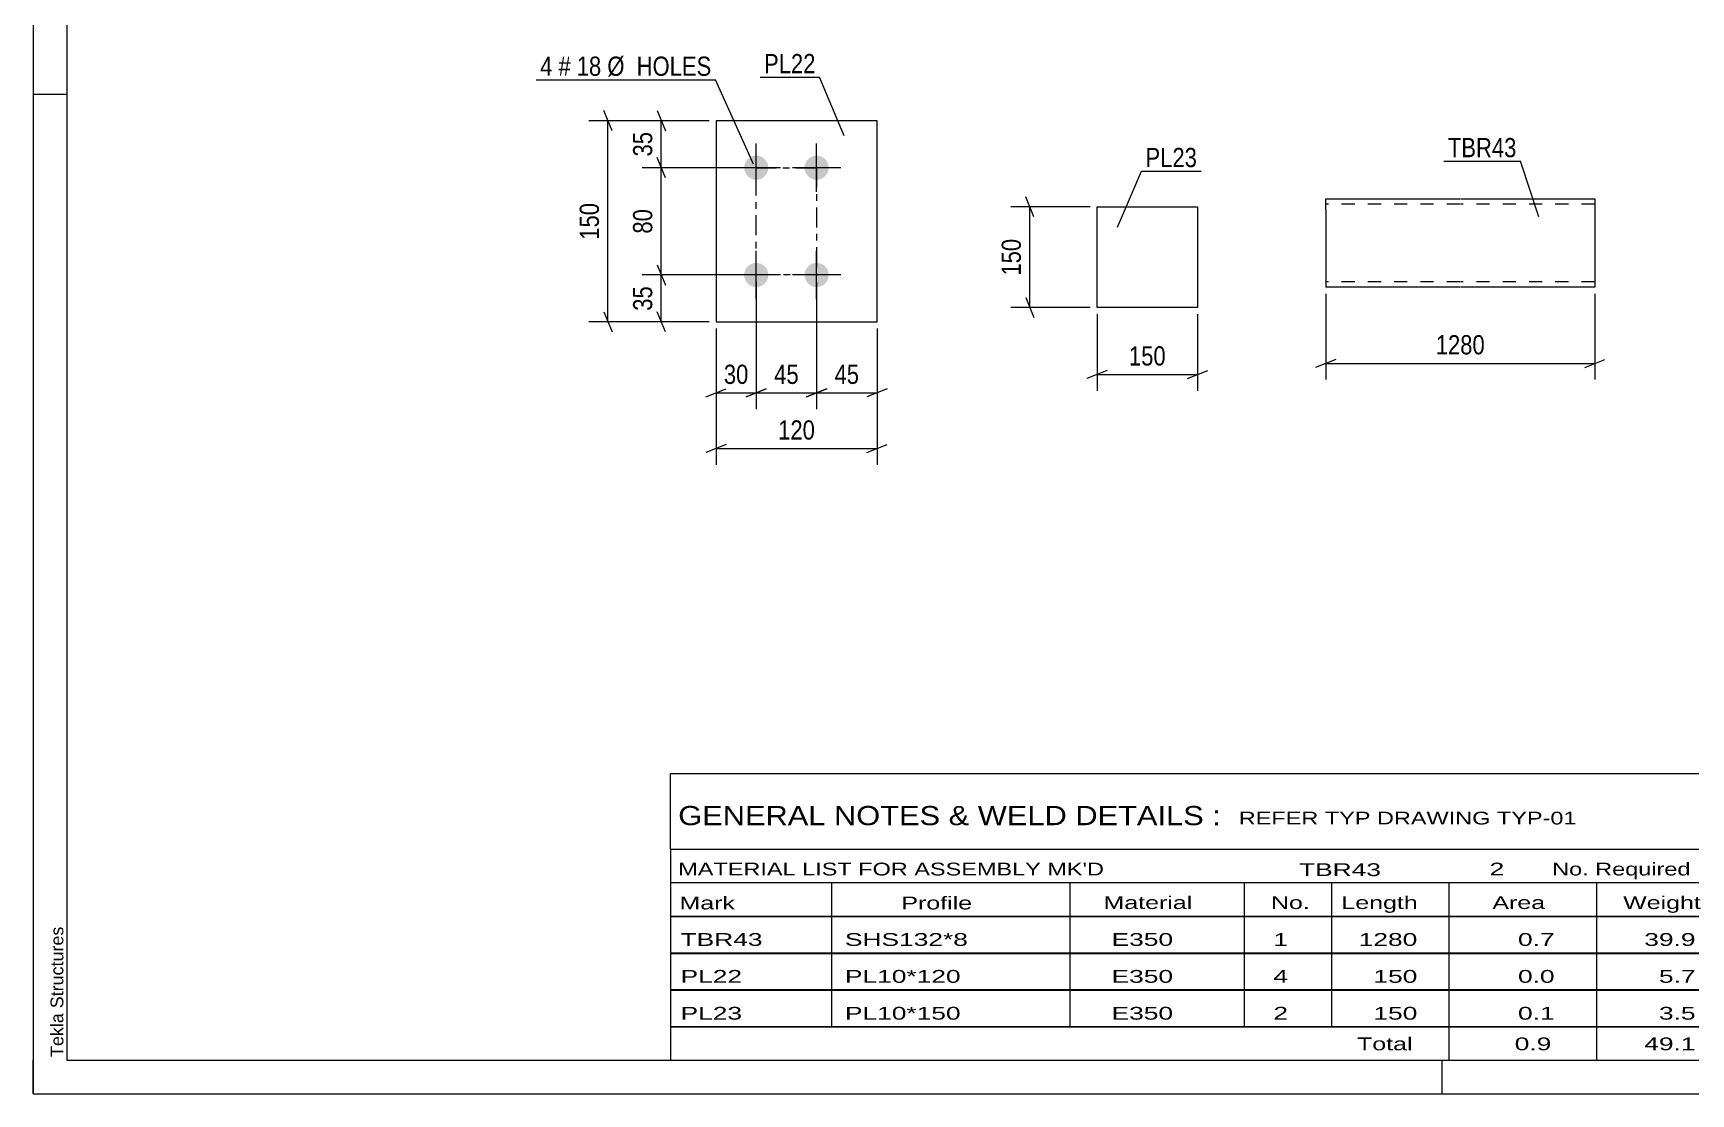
# Model space of a CAD drawing. Header units: millimetres. Extents: x 0 to 420, y 0 to 297.
# Drawn here: x 0 to 247.1, y 0 to 158.1 of the extents above; entities that cross this region are included whole.
import ezdxf

# ---------------------------------------------------------------- set-up
doc = ezdxf.new("R2010")
doc.units = ezdxf.units.MM
doc.linetypes.add('DXK_LINE_DOT2', pattern=[3.9198, 1.9599, -1.9599])
doc.linetypes.add('DXK_LINE_DOT3', pattern=[5.9187, 2.979, -0.9799, 0.9799, -0.9799])
doc.styles.add('Arial', font='arial.ttf', dxfattribs={"height": 0.2})
doc.styles.add('Arial Narrow', font='ARIALN.TTF', dxfattribs={"height": 0.2})

# ---------------------------------------------------------------- blocks, each defined once
blk = doc.blocks.new('Unknown-489683983-1163')
at = {"color": 5, "linetype": 'Continuous'}
for p, q in [((0, 297), (0, 0)), ((5, 292), (5, 5)), ((5, 149), (0, 149)), ((0, 0), (0, 5)), ((5, 5), (415, 5)), ((210, 0), (210, 5)), ((0, 0), (420, 0))]:
    blk.add_line(p, q, dxfattribs=at)
at = {"color": 174, "linetype": 'Continuous', "style": 'Arial'}
blk.add_text('Tekla Structures', height=1.9102, rotation=90, dxfattribs=at).set_placement((4.5, 5.5))
blk = doc.blocks.new('Unknown-489683983-3478')
at = {"color": 7, "linetype": 'Continuous'}
for p, q in [((95, 47.75), (255, 47.75)), ((95, 36.5), (95, 47.75)), ((255, 47.75), (255, 36.5)), ((95, 36.5), (255, 36.5)), ((95, 36.5), (95, 31.5)), ((255, 36.5), (255, 31.5)), ((95, 31.5), (255, 31.5)), ((95, 31.5), (95, 26.5)), ((119, 31.5), (119, 26.5)), ((154.5, 31.5), (154.5, 26.5)), ((180.5, 31.5), (180.5, 26.5)), ((193.5, 31.5), (193.5, 26.5)), ((211, 31.5), (211, 26.5)), ((233, 31.5), (233, 26.5)), ((255, 31.5), (255, 26.5)), ((95, 26.5), (255, 26.5)), ((95, 26.45), (95, 21.05)), ((95, 26.45), (255, 26.45)), ((119, 26.5), (119, 21)), ((154.5, 26.5), (154.5, 21)), ((180.5, 26.5), (180.5, 21)), ((193.5, 26.5), (193.5, 21)), ((211, 26.5), (211, 21)), ((233, 26.5), (233, 21)), ((255, 26.45), (255, 21.05)), ((95, 21.05), (255, 21.05)), ((95, 20.95), (95, 15.55)), ((95, 20.95), (255, 20.95)), ((119, 21), (119, 15.5)), ((154.5, 21), (154.5, 15.5)), ((180.5, 21), (180.5, 15.5)), ((193.5, 21), (193.5, 15.5)), ((211, 21), (211, 15.5)), ((233, 21), (233, 15.5)), ((255, 20.95), (255, 15.55)), ((95, 15.55), (255, 15.55)), ((95, 15.45), (95, 10.05)), ((95, 15.45), (255, 15.45)), ((119, 15.5), (119, 10)), ((154.5, 15.5), (154.5, 10)), ((180.5, 15.5), (180.5, 10)), ((193.5, 15.5), (193.5, 10)), ((211, 15.5), (211, 10)), ((233, 15.5), (233, 10)), ((255, 15.45), (255, 10.05)), ((95, 10.05), (255, 10.05)), ((95, 10), (255, 10)), ((95, 10), (95, 5)), ((211, 10), (211, 5)), ((233, 10), (233, 5)), ((255, 10), (255, 5)), ((95, 5), (255, 5))]:
    blk.add_line(p, q, dxfattribs=at)
at = {"color": 7, "style": 'Arial Narrow'}
for s, height, width, p in [('GENERAL NOTES & WELD DETAILS :', 2.8633, 1.4, (96.15, 40.06)), ('REFER TYP DRAWING TYP-01', 1.9089, 1.6, (179.7, 40.16)), ("MATERIAL LIST FOR ASSEMBLY MK'D", 1.9089, 1.6, (96.15, 32.56)), ('TBR43', 1.909, 1.794707, (188.68, 32.47)), ('2', 1.91, 1.794707, (217.08, 32.56)), ('No. Required', 1.9089, 1.6, (226.41, 32.56)), ('Mark', 1.909, 1.7, (96.34, 27.5)), ('Profile', 1.909, 1.7, (129.41, 27.5)), ('Material', 1.909, 1.7, (159.54, 27.56)), ('No.', 1.909, 1.7, (184.5, 27.56)), ('Length', 1.909, 1.7, (195, 27.56)), ('Area', 1.909, 1.7, (217.5, 27.56)), ('Weight', 1.909, 1.7, (237, 27.56))]:
    blk.add_text(s, height=height, dxfattribs=dict(at, width=width)).set_placement(p)
at = {"color": 7, "linetype": 'Continuous', "style": 'Arial Narrow'}
for s, height, width, p in [('TBR43', 1.909, 1.794707, (96.5, 22.06)), ('SHS132*8', 1.909, 1.794707, (121, 22.06)), ('E350', 1.909, 1.794707, (160.74, 22.06)), ('1', 1.91, 1.794707, (184.86, 22.06)), ('1280', 1.909, 1.794707, (197.58, 22.06)), ('0.7', 1.909, 1.794707, (221.32, 22.06)), ('39.9', 1.909, 1.794707, (240.14, 22.06)), ('PL22', 1.909, 1.794707, (96.5, 16.56)), ('PL10*120', 1.909, 1.794707, (121, 16.56)), ('E350', 1.909, 1.794707, (160.74, 16.56)), ('4', 1.91, 1.794707, (184.86, 16.56)), ('150', 1.909, 1.794707, (199.77, 16.56)), ('0.0', 1.909, 1.794707, (221.32, 16.56)), ('5.7', 1.909, 1.794707, (242.33, 16.56)), ('PL23', 1.909, 1.794707, (96.5, 11.06)), ('PL10*150', 1.909, 1.794707, (121, 11.06)), ('E350', 1.909, 1.794707, (160.74, 11.06)), ('2', 1.91, 1.794707, (184.86, 11.06)), ('150', 1.909, 1.794707, (199.77, 11.06)), ('0.1', 1.909, 1.794707, (221.32, 11.06)), ('3.5', 1.909, 1.794707, (242.33, 11.06)), ('Total', 1.909, 1.7, (197.33, 6.5)), ('0.9', 1.909, 1.794707, (220.83, 6.5)), ('49.1', 1.909, 1.794707, (240.14, 6.5))]:
    blk.add_text(s, height=height, dxfattribs=dict(at, width=width)).set_placement(p)
blk = doc.blocks.new('Part-489683983-2293 - 2286')
at = {"color": 2, "linetype": 'Continuous'}
for p, q in [((192.66, 131.86), (192.66, 133.46)), ((192.66, 133.46), (212.66, 133.46)), ((212.76, 133.46), (232.76, 133.46)), ((232.76, 133.46), (232.76, 131.86)), ((192.66, 131.86), (192.66, 120.26)), ((232.76, 131.86), (232.76, 120.26)), ((212.66, 120.26), (192.66, 120.26)), ((232.76, 120.26), (212.76, 120.26))]:
    blk.add_line(p, q, dxfattribs=at)
at = {"color": 7, "linetype": 'DXK_LINE_DOT2'}
for p, q in [((212.66, 132.66), (192.66, 132.66)), ((232.76, 132.66), (212.76, 132.66)), ((192.66, 121.06), (192.66, 121.12)), ((232.76, 121.06), (232.76, 121.12)), ((212.66, 121.06), (192.66, 121.06)), ((232.76, 121.06), (212.76, 121.06))]:
    blk.add_line(p, q, dxfattribs=at)
blk = doc.blocks.new('Bolt-489683983-2102 - 2040')
at = {"linetype": 'Continuous'}
for points in [[(107.78, 136.29, -1), (107.78, 139.89, -1)], [(116.78, 136.29, -1), (116.78, 139.89, -1)], [(107.78, 120.29, -1), (107.78, 123.89, -1)], [(116.78, 120.29, -1), (116.78, 123.89, -1)]]:
    blk.add_hatch(color=1, dxfattribs=at).paths.add_polyline_path(points)
at = {"color": 1, "linetype": 'Continuous'}
for p, q in [((107.78, 134.49), (107.78, 141.69)), ((116.78, 134.49), (116.78, 141.69)), ((111.38, 138.09), (104.18, 138.09)), ((120.38, 138.09), (113.18, 138.09)), ((107.78, 118.49), (107.78, 125.69)), ((116.78, 118.49), (116.78, 125.69)), ((111.38, 122.09), (104.18, 122.09)), ((120.38, 122.09), (113.18, 122.09))]:
    blk.add_line(p, q, dxfattribs=at)
blk = doc.blocks.new('Part-489683983-2107 - 2040')
at = {"color": 2, "linetype": 'Continuous'}
for p, q in [((125.78, 145.09), (101.78, 145.09)), ((101.78, 145.09), (101.78, 115.09)), ((125.78, 115.09), (125.78, 145.09)), ((101.78, 115.09), (125.78, 115.09))]:
    blk.add_line(p, q, dxfattribs=at)
blk = doc.blocks.new('Part-489683983-2267 - 2261')
at = {"color": 2, "linetype": 'Continuous'}
for p, q in [((158.57, 132.24), (173.57, 132.24)), ((158.57, 117.24), (158.57, 132.24)), ((173.57, 132.24), (173.57, 117.24)), ((173.57, 117.24), (158.57, 117.24))]:
    blk.add_line(p, q, dxfattribs=at)
blk = doc.blocks.new('Rectangle-489683983-2247 - 2040')
at = {"color": 1, "linetype": 'DXK_LINE_DOT3'}
blk.add_lwpolyline([(107.78, 138.09), (116.78, 138.09), (116.78, 122.09), (107.78, 122.09), (107.78, 138.09)], close=True, dxfattribs=at)
blk = doc.blocks.new('StraightDimension-489683983-2297 - 2286')
at = {"color": 7, "linetype": 'Continuous'}
for p, q in [((192.66, 119.26), (192.66, 106.51)), ((232.76, 119.26), (232.76, 106.51)), ((194.16, 109.51), (191.16, 108.31)), ((192.66, 108.91), (232.76, 108.91)), ((231.26, 108.31), (234.26, 109.51))]:
    blk.add_line(p, q, dxfattribs=at)
at = {"color": 0}
blk.add_wipeout([(216.97, 109.66), (216.97, 113.86), (208.46, 113.86), (208.46, 109.66)], dxfattribs=at)
at = {"color": 3, "style": 'Arial Narrow'}
blk.add_text('1280', height=2.863, dxfattribs=at).set_placement((209.06, 110.26))
blk = doc.blocks.new('StraightDimension-489683983-2149 - 2040')
at = {"color": 7, "linetype": 'Continuous'}
for p, q in [((93.03, 146.59), (94.23, 143.59)), ((100.78, 145.09), (90.78, 145.09)), ((93.63, 138.09), (93.63, 145.09)), ((94.23, 136.59), (93.03, 139.59)), ((106.78, 138.09), (90.78, 138.09))]:
    blk.add_line(p, q, dxfattribs=at)
at = {"color": 0}
blk.add_wipeout([(92.88, 144.02), (88.68, 144.02), (88.68, 139.16), (92.88, 139.16)], dxfattribs=at)
at = {"color": 3, "style": 'Arial Narrow'}
blk.add_text('35', height=2.863, rotation=90.0002, dxfattribs=at).set_placement((92.28, 139.76))
blk = doc.blocks.new('StraightDimension-489683983-2109 - 2040')
at = {"color": 7, "linetype": 'Continuous'}
for p, q in [((101.78, 114.09), (101.78, 93.8)), ((125.78, 114.09), (125.78, 93.8)), ((103.28, 96.8), (100.28, 95.6)), ((124.28, 95.6), (127.28, 96.8)), ((101.78, 96.2), (125.78, 96.2))]:
    blk.add_line(p, q, dxfattribs=at)
at = {"color": 0}
blk.add_wipeout([(117.12, 96.95), (117.12, 101.15), (110.44, 101.15), (110.44, 96.95)], dxfattribs=at)
at = {"color": 3, "style": 'Arial Narrow'}
blk.add_text('120', height=2.863, dxfattribs=at).set_placement((111.04, 97.55))
blk = doc.blocks.new('StraightDimension-489683983-2165 - 2040')
at = {"color": 7, "linetype": 'Continuous'}
for p, q in [((94.23, 136.59), (93.03, 139.59)), ((106.78, 138.09), (90.78, 138.09)), ((93.63, 122.09), (93.63, 138.09)), ((93.03, 123.59), (94.23, 120.59)), ((106.78, 122.09), (90.78, 122.09))]:
    blk.add_line(p, q, dxfattribs=at)
at = {"color": 0}
blk.add_wipeout([(92.88, 132.52), (88.68, 132.52), (88.68, 127.66), (92.88, 127.66)], dxfattribs=at)
at = {"color": 3, "style": 'Arial Narrow'}
blk.add_text('80', height=2.863, rotation=90.0002, dxfattribs=at).set_placement((92.28, 128.26))
blk = doc.blocks.new('StraightDimension-489683983-2132 - 2040')
at = {"color": 7, "linetype": 'Continuous'}
for p, q in [((93.03, 123.59), (94.23, 120.59)), ((106.78, 122.09), (90.78, 122.09)), ((93.63, 115.09), (93.63, 122.09)), ((94.23, 113.59), (93.03, 116.59)), ((100.78, 115.09), (90.78, 115.09))]:
    blk.add_line(p, q, dxfattribs=at)
at = {"color": 0}
blk.add_wipeout([(92.88, 121.02), (88.68, 121.02), (88.68, 116.16), (92.88, 116.16)], dxfattribs=at)
at = {"color": 3, "style": 'Arial Narrow'}
blk.add_text('35', height=2.863, rotation=90.0002, dxfattribs=at).set_placement((92.28, 116.76))
blk = doc.blocks.new('StraightDimension-489683983-2179 - 2040')
at = {"color": 7, "linetype": 'Continuous'}
for p, q in [((86.28, 143.59), (85.08, 146.59)), ((100.78, 145.09), (82.83, 145.09)), ((85.68, 115.09), (85.68, 145.09)), ((85.08, 116.59), (86.28, 113.59)), ((100.78, 115.09), (82.83, 115.09))]:
    blk.add_line(p, q, dxfattribs=at)
at = {"color": 0}
blk.add_wipeout([(84.93, 133.43), (80.73, 133.43), (80.73, 126.75), (84.93, 126.75)], dxfattribs=at)
at = {"color": 3, "style": 'Arial Narrow'}
blk.add_text('150', height=2.863, rotation=90.0002, dxfattribs=at).set_placement((84.33, 127.35))
blk = doc.blocks.new('StraightDimension-489683983-2199 - 2040')
at = {"color": 7, "linetype": 'Continuous'}
for p, q in [((107.78, 121.09), (107.78, 102.1)), ((101.78, 114.09), (101.78, 102.1)), ((100.28, 103.9), (103.28, 105.1)), ((101.78, 104.5), (107.78, 104.5)), ((109.28, 105.1), (106.28, 103.9))]:
    blk.add_line(p, q, dxfattribs=at)
at = {"color": 0}
blk.add_wipeout([(107.21, 105.25), (107.21, 109.45), (102.35, 109.45), (102.35, 105.25)], dxfattribs=at)
at = {"color": 3, "style": 'Arial Narrow'}
blk.add_text('30', height=2.863, dxfattribs=at).set_placement((102.95, 105.85))
blk = doc.blocks.new('StraightDimension-489683983-2215 - 2040')
at = {"color": 7, "linetype": 'Continuous'}
for p, q in [((116.78, 121.09), (116.78, 102.1)), ((125.78, 114.09), (125.78, 102.1)), ((115.28, 103.9), (118.28, 105.1)), ((116.78, 104.5), (125.78, 104.5)), ((127.28, 105.1), (124.28, 103.9))]:
    blk.add_line(p, q, dxfattribs=at)
at = {"color": 0}
blk.add_wipeout([(123.71, 105.25), (123.71, 109.45), (118.85, 109.45), (118.85, 105.25)], dxfattribs=at)
at = {"color": 3, "style": 'Arial Narrow'}
blk.add_text('45', height=2.863, dxfattribs=at).set_placement((119.45, 105.85))
blk = doc.blocks.new('StraightDimension-489683983-2234 - 2040')
at = {"color": 7, "linetype": 'Continuous'}
for p, q in [((107.78, 121.09), (107.78, 102.1)), ((116.78, 121.09), (116.78, 102.1)), ((106.28, 103.9), (109.28, 105.1)), ((107.78, 104.5), (116.78, 104.5)), ((118.28, 105.1), (115.28, 103.9))]:
    blk.add_line(p, q, dxfattribs=at)
at = {"color": 0}
blk.add_wipeout([(114.71, 105.25), (114.71, 109.45), (109.85, 109.45), (109.85, 105.25)], dxfattribs=at)
at = {"color": 3, "style": 'Arial Narrow'}
blk.add_text('45', height=2.863, dxfattribs=at).set_placement((110.45, 105.85))
blk = doc.blocks.new('StraightDimension-489683983-2269 - 2261')
at = {"color": 7, "linetype": 'Continuous'}
for p, q in [((149.17, 130.74), (147.97, 133.74)), ((157.57, 132.24), (145.72, 132.24)), ((148.57, 117.24), (148.57, 132.24)), ((147.97, 118.74), (149.17, 115.74)), ((157.57, 117.24), (145.72, 117.24))]:
    blk.add_line(p, q, dxfattribs=at)
at = {"color": 0}
blk.add_wipeout([(147.82, 128.08), (143.62, 128.08), (143.62, 121.4), (147.82, 121.4)], dxfattribs=at)
at = {"color": 3, "style": 'Arial Narrow'}
blk.add_text('150', height=2.863, rotation=90.0002, dxfattribs=at).set_placement((147.22, 122))
blk = doc.blocks.new('StraightDimension-489683983-2278 - 2261')
at = {"color": 7, "linetype": 'Continuous'}
for p, q in [((158.57, 116.24), (158.57, 104.84)), ((173.57, 116.24), (173.57, 104.84)), ((160.07, 107.84), (157.07, 106.64)), ((158.57, 107.24), (173.57, 107.24)), ((172.07, 106.64), (175.07, 107.84))]:
    blk.add_line(p, q, dxfattribs=at)
at = {"color": 0}
blk.add_wipeout([(169.41, 107.99), (169.41, 112.19), (162.73, 112.19), (162.73, 107.99)], dxfattribs=at)
at = {"color": 3, "style": 'Arial Narrow'}
blk.add_text('150', height=2.863, dxfattribs=at).set_placement((163.33, 108.59))
blk = doc.blocks.new('Mark-489683983-2289 - 2286')
at = {"color": 0}
blk.add_wipeout([(221.1, 139.65), (221.1, 142.65), (210.87, 142.65), (210.87, 139.65)], dxfattribs=at)
blk.add_wipeout([(221.1, 139.65), (221.1, 142.65), (210.87, 142.65), (210.87, 139.65)], dxfattribs=at)
at = {"color": 30, "linetype": 'Continuous'}
for p in [(210.27, 139.05), (224.4, 130.75)]:
    blk.add_line(p, (221.7, 139.05), dxfattribs=at)
at = {"color": 3, "style": 'Arial Narrow'}
blk.add_text('TBR43', height=2.863, dxfattribs=at).set_placement((210.87, 139.65))
blk = doc.blocks.new('Mark-489683983-2098 - 2040')
at = {"color": 0}
blk.add_wipeout([(77.4, 151.79), (77.4, 154.79), (75.57, 154.79), (75.57, 151.79)], dxfattribs=at)
blk.add_wipeout([(77.4, 151.79), (77.4, 154.79), (75.57, 154.79), (75.57, 151.79)], dxfattribs=at)
blk.add_wipeout([(80.12, 151.79), (80.12, 154.79), (78.3, 154.79), (78.3, 151.79)], dxfattribs=at)
blk.add_wipeout([(80.12, 151.79), (80.12, 154.79), (78.3, 154.79), (78.3, 151.79)], dxfattribs=at)
at = {"color": 3, "style": 'Arial Narrow'}
blk.add_text('4', height=2.86, dxfattribs=at).set_placement((75.57, 151.79))
at = {"color": 0}
blk.add_wipeout([(84.68, 151.79), (84.68, 154.79), (81.02, 154.79), (81.02, 151.79)], dxfattribs=at)
blk.add_wipeout([(84.68, 151.79), (84.68, 154.79), (81.02, 154.79), (81.02, 151.79)], dxfattribs=at)
at = {"color": 3, "style": 'Arial Narrow'}
blk.add_text('#', height=2.86, dxfattribs=at).set_placement((78.3, 151.79))
at = {"color": 0}
blk.add_wipeout([(101.11, 151.79), (101.11, 154.79), (85.58, 154.79), (85.58, 151.79)], dxfattribs=at)
blk.add_wipeout([(101.11, 151.79), (101.11, 154.79), (85.58, 154.79), (85.58, 151.79)], dxfattribs=at)
at = {"color": 7, "linetype": 'Continuous'}
for p in [(74.97, 151.19), (107.38, 138.61)]:
    blk.add_line(p, (101.71, 151.19), dxfattribs=at)
at = {"color": 3, "style": 'Arial Narrow'}
for s, p in [('18', (81.02, 151.79)), ('Ø  HOLES', (85.58, 151.79))]:
    blk.add_text(s, height=2.863, dxfattribs=at).set_placement(p)
blk = doc.blocks.new('Mark-489683983-2103 - 2040')
at = {"color": 0}
blk.add_wipeout([(116.62, 152.18), (116.62, 155.18), (108.94, 155.18), (108.94, 152.18)], dxfattribs=at)
blk.add_wipeout([(116.62, 152.18), (116.62, 155.18), (108.94, 155.18), (108.94, 152.18)], dxfattribs=at)
at = {"color": 30, "linetype": 'Continuous'}
for p in [(108.34, 151.58), (120.88, 142.82)]:
    blk.add_line(p, (117.22, 151.58), dxfattribs=at)
at = {"color": 3, "style": 'Arial Narrow'}
blk.add_text('PL22', height=2.863, dxfattribs=at).set_placement((108.94, 152.18))
blk = doc.blocks.new('Mark-489683983-2263 - 2261')
at = {"color": 0}
blk.add_wipeout([(173.48, 138.18), (173.48, 141.18), (165.8, 141.18), (165.8, 138.18)], dxfattribs=at)
blk.add_wipeout([(173.48, 138.18), (173.48, 141.18), (165.8, 141.18), (165.8, 138.18)], dxfattribs=at)
at = {"color": 30, "linetype": 'Continuous'}
for p, q in [((161.6, 129.21), (165.2, 137.58)), ((165.2, 137.58), (174.08, 137.58))]:
    blk.add_line(p, q, dxfattribs=at)
at = {"color": 3, "style": 'Arial Narrow'}
blk.add_text('PL23', height=2.863, dxfattribs=at).set_placement((165.8, 138.18))

msp = doc.modelspace()

# ---------------------------------------------------------------- block references
for name in ['Unknown-489683983-1163', 'Part-489683983-2107 - 2040', 'Bolt-489683983-2102 - 2040', 'Rectangle-489683983-2247 - 2040', 'Part-489683983-2293 - 2286', 'Part-489683983-2267 - 2261', 'Unknown-489683983-3478']:
    msp.add_blockref(name, (0, 0))

# ---------------------------------------------------------------- next in the draw order: block references
for name in ['StraightDimension-489683983-2149 - 2040', 'Mark-489683983-2263 - 2261', 'Mark-489683983-2289 - 2286', 'StraightDimension-489683983-2269 - 2261', 'StraightDimension-489683983-2297 - 2286', 'StraightDimension-489683983-2109 - 2040']:
    msp.add_blockref(name, (0, 0))

# ---------------------------------------------------------------- next in the draw order: block references
for name in ['StraightDimension-489683983-2165 - 2040', 'StraightDimension-489683983-2215 - 2040', 'StraightDimension-489683983-2278 - 2261']:
    msp.add_blockref(name, (0, 0))

# ---------------------------------------------------------------- next in the draw order: block references
msp.add_blockref('StraightDimension-489683983-2132 - 2040', (0, 0))

# ---------------------------------------------------------------- next in the draw order: block references
msp.add_blockref('StraightDimension-489683983-2179 - 2040', (0, 0))

# ---------------------------------------------------------------- next in the draw order: block references
for name in ['Mark-489683983-2098 - 2040', 'StraightDimension-489683983-2199 - 2040']:
    msp.add_blockref(name, (0, 0))

# ---------------------------------------------------------------- next in the draw order: block references
for name in ['Mark-489683983-2103 - 2040', 'StraightDimension-489683983-2234 - 2040']:
    msp.add_blockref(name, (0, 0))

doc.saveas('drawing.dxf')
